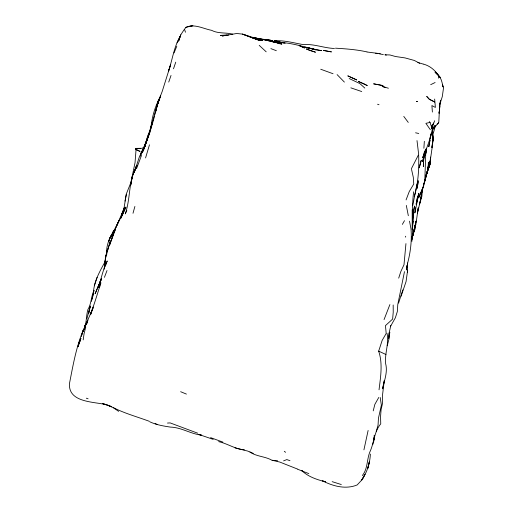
<?xml version="1.0" encoding="UTF-8"?>
<svg xmlns="http://www.w3.org/2000/svg" width="513" height="513" viewBox="0 0 513 513"><rect width="100%" height="100%" fill="white"/><g stroke="black" fill="none" stroke-linecap="round" stroke-linejoin="round"><path stroke-width="0.77" d="M418.691 155.67C419.012 169.47 418.262 183.41 414.222 196.691M401.076 296.257L406.059 281.592L407.662 270.075M407.591 272.576L407.617 263.714M432.645 129.545L432.934 140.87L431.869 147.571L433.03 138.882L432.465 129.584L432.934 140.87L433.03 138.882L432.485 145.314L429.535 165.507L426.649 173.926L428.188 167.443M413.651 191.798C411.439 208.265 413.536 224.899 411.888 241.379M423.417 162.615L423.347 166.571L424.155 152.598M423.488 160.46L423.693 157.119M430.612 157.081L430.42 163.365L425.963 175.452M390.823 325.454L389.149 332.95L388.937 339.215L387.232 345.743M105.043 266.773L105.325 260.315L105.306 260.88M106.255 255.455L106.557 250.402M425.437 152.81L425.309 155.215L426.226 148.456M425.527 151.213L425.61 149.61M405.95 243.617L403.994 264.759L400.826 271.544L398.691 278.142M370.367 454.088C369.937 463.342 367.058 472.351 361.729 479.95L364.98 474.217L362.441 479.309L357.176 484.945C345.685 489.659 333.136 486.234 322.497 480.841L325.434 481.758M425.867 149.886L424.79 181.115L421.84 191.612L420.846 198.345L422.193 189.246M387.071 333.495C389.168 343.537 384.596 353.431 385.635 363.608C387.892 372.246 384.237 380.499 382.602 388.841L384.256 380.717L382.416 395.927L382.57 403.16L381.082 409.663L380.563 416.601L380.749 423.847C374.253 431.542 374.214 441.687 370.495 450.517C366.571 458.532 368.199 468.337 362.332 475.577M425.963 153.4L425.835 149.379M439.551 106.165L439.763 103.421L438.775 122.376L432.934 129.494M423.879 148.263L424.341 141.299M413.452 212.786L414.542 206.046C412.574 213.812 413.715 221.93 412.125 229.715M415.415 223.745L415.055 229.087L412.131 236.775L412.837 234.665M406.944 266.241L406.847 267.613L406.969 265.715M144.846 146.064L142.332 148.295L135.368 148.385L136.035 149.758L135.047 162.57L130.988 182.275L126.269 194.113L123.697 210.247L124.229 207.957L121.902 214.094L124.512 207.553L116.47 226.342M432.267 124.986L432.087 127.436L432.606 130.193C429.817 139.632 426.758 148.783 422.641 157.715L424.822 151.572M379.03 389.797C380.575 377.074 382.929 363.621 378.665 351.149L382.159 340.395L386.193 333.463L385.449 325.614L392.625 319.086L393.227 312.186L393.176 304.998M425.553 151.854L425.675 150.315M438.378 78.168L438.557 75.918M389.149 332.95L388.662 338.83L389.874 332.2M373.688 439.724L373.823 438.23M413.504 212.453L412.747 220.282M439.16 112.854L439.897 106.011M406.835 265.978L406.399 269.947L407.604 263.31M99.644 287.19L100.375 280.835L102.228 274.282L104.351 267.472L107.223 260.957L105.582 265.535M373.631 442.206L374.407 435.575L374.086 435.242L374.676 435.729L372.868 444.399M438.948 113.354L439.134 111.763M439.417 109.384L439.699 106.999M412.221 226.855L412.183 209.779M439.596 107.987L440.59 100.202L439.846 103.94M105.409 261.098C100.035 270.96 94.046 281.066 93.424 292.577L94.071 290.332C90.981 296.463 91.526 303.696 87.87 309.596C86.12 315.95 86.646 322.664 84.286 328.904M427.432 171.002L427.188 171.637L429.535 165.507L430.51 158.01M150.912 127.949C151.951 117.035 155.029 106.255 160.396 96.675M412.183 228.458L412.984 220.891L412.208 228.298M415.831 222.469L416.024 221.013L415.735 222.501M418.249 180.486L417.191 188.303L418.242 181.602M415.568 207.727L414.857 212.985L418.865 193.254L416.716 202.654M107.647 249.113L105.954 255.532L104.787 263.874L105.454 257.532L110.404 240.892L108.673 246.727M423.7 184.533L423.27 187.611L423.789 185.308M151.316 126.095L151.848 122.351L150.803 128.353M83.17 339.888L84.106 333.495L85.78 326.973M104.203 269.229L105.954 255.532M416.992 184.026L412.689 205.707M404.481 271.627L397.787 304.498L397.351 311.474L395.376 317.765L390.617 326.185M415.485 223.982L414.979 226.945L415.517 223.835M430.805 133.976L430.016 138.6L431.042 134.117M421.942 191.522L422.545 188.04L421.872 196.267L419.531 204.347L420.981 197.864L417.364 213.664L418.198 207.9L416.126 222.815L411.734 239.468M415.549 223.585L411.695 239.481M428.49 165L427.201 172.067L428.528 165.481L428.361 162.461C428.233 172.65 423.962 182.256 421.923 192.17M134.598 170.38L132.303 176.536L130.757 185.026L132.303 176.536L136.221 166.481L135.445 168.431M363.922 449.863L368.129 430.445M414.991 225.97L413.311 233.261M373.49 441.969L374.407 435.575M106.666 253.999L106.787 253.371M92.25 299.002L93.398 293.263L91.41 301.381M124.992 201.128L126.326 194.549M428.631 165.224L429.375 161.524L427.945 169.861L423.975 183.757M140.229 156.112L140.53 154.676L140.196 155.567M431.734 128.019L432.485 124.447L431.76 127.339M78.002 346.743L78.765 343.146L80.874 338.42M90.102 306.71L88.73 313.18L90.282 305.94L86.921 318.791M83.241 331.571L83.715 329.417M83.279 331.43L83.773 329.205M424.014 155.676L425.136 150.636L423.616 159.524L424.129 154.137L422.68 161.64L424.886 151.585M432.267 134.605L432.594 133.136L432.119 134.573M407.354 264.176C410.471 252.685 411.939 240.879 411.009 228.99L409.509 221.161M132.303 176.536C128.994 188.79 129.462 201.885 125.275 213.895L126.833 210.458M78.098 346.531L80.195 339.991L79.586 342.171M415.536 224.662L411.727 239.84M158.421 101.484L160.684 95.796L157.042 105.672L154.952 114.444M157.042 105.672L156.491 107.961L159.261 99.49L157.042 105.672L155.465 112.283L156.215 109.449M373.22 410.875L374.862 404.359L378.767 397.453M85.023 325.12L83.747 330.128L85.049 325.306M435.39 125.473L433.921 131.193L432.164 135.381M423.95 183.782L427.31 171.432M78.066 346.358L80.919 338.529M145.564 157.946L149.469 144.807M419.268 167.854L421.25 160.274L419.211 167.7M156.388 108.724L158.132 102.196M107.262 251.819L108.455 247.458M151.271 127.718L154.612 115.938M402.84 289.871L398.588 303.068M431.215 133.374L431.395 132.72M132.995 213.28L134.9 206.45M134.496 171.784L139.113 157.619L145.538 144.39M143.64 149.539L145.891 141.697L144.012 148.251M376.234 431.548L378.055 425.187L378.453 418.204L381.377 405.161L380.204 397.479M156.491 107.961L158.325 101.606L159.351 99.631M151.694 124.909L152.483 122.19L144.05 147.994L144.82 145.801L141.844 151.656L145.429 144.685M143.537 149.642L151.072 128.404M439.968 104.004L442.296 96.579L443.54 87.806L442.469 84.786L442.854 86.197M83.356 329.865L81.387 336.156L83.356 329.865C76.142 347.109 73.038 365.359 69.46 383.583C68.223 403.058 94.642 401.538 107.384 404.937L102.587 403.59L111.731 406.79L108.192 405.264L113.501 407.835L118.631 411.355M93.161 307.005L90.698 313.661C94.623 303.529 97.547 293.103 100.946 282.823M406.078 199.923L409.233 191.612L413.747 184.039L413.305 177.318L411.535 169.373M111.616 239.064L113.732 232.831L115.598 229.035L109.519 245.304L113.059 234.614M97.117 277.347L94.296 285.792M121.523 216.948L123.704 210.336L120.638 218.596L125.935 207.04L122.363 214.716L122.831 213.812L110.019 237.936L113.989 230.715L112.975 232.075L114.745 229.728M431.568 128.789L434.671 120.741M173.497 68.787L175.747 62.169M180.781 34.794L178.652 41.021L180.781 34.794L184.052 29.773M146.243 140.562L148.751 133.207M92.359 309.807L93.231 307.967M168.726 82.074L171.028 75.449M90.718 314.533L92.122 310.5M143.711 149.52L147.68 138.478M141.524 155.33L136.541 168.655M86.575 323.658L87.896 319.965L84.562 327.865L85.511 325.896M425.957 175.074L426.944 172.323M140.524 154.868L144.813 146.314L150.065 131.835M429.535 165.507L429.965 164.333L427.714 170.258M104.434 277.353L107.018 270.543M431.702 127.782L433.498 122.998M389.886 304.587L384.051 319.605M145.339 145.115L142.46 152.348L142.999 150.995M141.274 154.355L145.262 145.102L149.257 133.848L157.433 103.741L162.185 91.506L170.579 64.811L168.399 71.493C172.515 59.655 173.843 46.972 180.352 36.038L177.1 42.868M100.792 280.464L99.439 283.849L101.414 278.892L95.11 293.744L100.708 280.598M174.048 52.916L176.793 46.208M91.365 311.898L85.177 326.031M136.471 166.571L133.867 172.586L137.227 165.212M405.315 237.153L405.719 236.23M100.74 280.322L97.887 287.742L101.362 278.982M411.375 168.758L418.672 154.458L417.005 140.594M86.146 324.582L87.415 321.959L84.908 326.634M86.626 323.511L87.415 321.959M157.715 101.856L159.729 97.964M432.202 130.193L434.774 125.666L432.613 128.667M113.989 230.715L110.096 237.622L108.718 241.2L111.039 235.858C107.967 241.514 106.037 248.08 106.755 254.557M402.352 224.405L404.5 220.667M144.98 146.263L140.857 153.329L144.813 146.314M232.729 34.166C225.835 32.313 218.275 33.852 211.6 30.331C203.122 28.715 194.459 23.457 185.879 27.349L184.5 29.273L185.482 32.236M431.67 131.232L432.606 130.193L430.041 122.421L429.272 121.555M437.108 124.165L438.544 122.973M430.663 84.69L435.12 82.51M283.567 460.886L286.831 459.577L289.973 460.7M185.879 27.349L192.907 25.65L188.765 26.484M430.041 122.421L425.886 123.344L430.343 129.731M225.932 35.307L226.387 35.243L222.27 35.987L236.692 33.486L242.502 34.102L255.371 38.251L261.021 39.552L251.633 37.372L272.294 40.745L258.655 38.95L260.995 39.27L252.325 37.308M167.469 423.058L170.169 422.917L197.761 433.216M228.843 35.044L220.391 35.397L226.746 35.205M335.457 48.177C345.986 48.838 356.593 49.562 366.898 51.896M268.703 40.033L265.593 39.847L270.672 40.232L261.739 39.347L266.811 39.886M277.956 43.496L281.784 43.977L266.792 40.335L276.167 42.541M264.92 39.732L264.586 39.7L268.741 40.245M277.629 460.789L272.127 460.264L279.809 462.066L297.296 468.972M334.47 48.485C323.959 48.1 313.86 43.695 303.273 44.618C293.699 42.925 284.324 40.187 274.474 40.822L280.181 41.886L276.417 41.111M380.313 53.698L367.103 52.012M270.89 40.572L272.858 40.816M274.173 40.976L276.456 41.284M258.616 38.975L260.777 39.27M254.878 38.469L257.173 38.783M261.765 39.379L264.817 39.802L255.333 38.045L260.995 39.27M308.255 48.049L315.989 49.767L306.639 47.42L316.143 49.78L312.404 49.184M315.867 49.742L321.728 50.672C308.127 48.523 295.155 43.355 281.329 42.489L283.022 42.771M375.612 53.237L377.94 53.634M379.492 53.897L383.371 54.564M140.575 148.558L135.368 148.385L135.528 148.905L140.049 151.438L136.035 149.758M218.634 441.635C227.567 443.585 235.198 449.189 244.47 449.843M235.031 447.9L247.683 451.068L253.3 453.409M415.562 132.796L418.749 133.483M386.321 55.115L384.91 54.801L389.912 54.955L395.504 56.52L405.071 57.918L414.369 60.47L419.666 63.266M213.209 439.365L198.531 434.364L201.506 435.127C190.714 433.947 181.358 427.374 170.463 427.105C163.442 426.059 156.375 424.847 149.886 421.853M253.435 38.27L262.784 40.591L253.435 38.27L242.502 34.102L259.956 40.61L252.64 37.949M272.448 41.604L281.784 43.977M283.727 42.951L285.145 43.31M307.492 47.882L304.703 47.106L307.473 47.972M385.513 87.396L382.14 86.453L388.412 88.21M325.454 481.784C316.906 479.687 308.255 476.789 301.74 470.594M417.864 62.522L423.122 64.061M341.299 484.535L332.155 481.662M149.366 421.32C137.356 416.851 124.845 413.484 113.405 407.675M310.641 50.723L315.495 52.217L306.357 48.992L309.942 50.505M222.892 442.11L210.58 437.621M361.729 91.545L350.86 87.845M377.555 104.242L379.011 104.723M333.033 73.725L320.721 69.236M86.319 398.178L88.101 398.813M155.125 423.642L157.587 424.533M180.634 391.701L186.424 394.093M270.89 48.613L276.347 50.723M303.125 471.402L308.82 473.602M423.411 64.106C429.573 65.728 434.678 69.768 438.108 75.084M297.476 469.158L302.92 471.338L301.766 470.543M271.819 460.18C264.926 456.269 256.449 456.647 249.921 451.991M378.665 351.149L385.962 354.502M349.167 78.547L359.895 83.587L364.794 88.069M284.298 451.299L285.574 452.299M266.196 51.826L259.212 45.343M337.099 74.609L344.39 82.099M435.447 72.153L437.551 74.488M438.596 75.655C441.584 78.553 442.129 83.016 443.046 86.902M403.776 116.406L408.271 122.415M408.329 215.716L406.315 205.424M432.292 130.898L432.895 138.33L432.241 129.475M432.388 112.058L431.895 105.563L435.396 107.441L434.646 99.06M425.828 149.328L425.995 152.983M407.469 263.047L407.572 265.407L407.527 263.233M428.874 146.25L428.817 146.647L430.048 139.818L428.874 146.25M417.396 197.665L416.133 204.277L417.729 195.94L417.396 197.665M415.799 224.091L412.349 237.153L415.799 224.091M369.443 461.354L367.827 468.305L369.443 461.354M419.493 195.639L418.634 197.787L422.154 189.65L419.493 195.639M118.086 222.527L115.463 228.535L118.888 220.725L118.086 222.527M417.351 101.555L416.601 101.478L417.351 101.555M283.984 42.835L274.359 41.668L283.984 42.835M331.347 51.877L323.37 50.434L331.347 51.877M377.363 84.53L373.592 83.824L383.064 85.613L377.363 84.53M301.028 46.324L299.182 45.619L304.575 48.01L301.028 46.324M363.794 83.747L358.375 81.458L367.308 85.581L363.794 83.747M353.168 78.297L347.788 75.841L356.721 79.945L353.168 78.297M434.671 101.952L429.33 99.349L426.707 96.393L429.387 99.246L434.671 101.952M438.166 74.885L435.018 72.115L440.173 77.405L438.166 74.885"/></g></svg>
